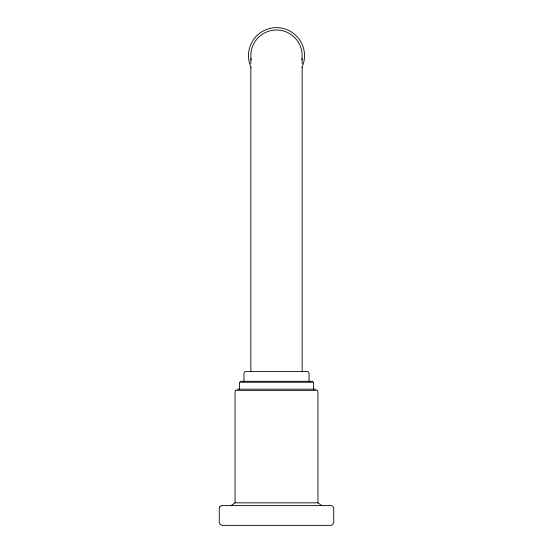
<?xml version="1.0" encoding="UTF-8"?>
<svg xmlns="http://www.w3.org/2000/svg" width="553" height="553" viewBox="0 0 553 553"><rect width="100%" height="100%" fill="white"/><g stroke="black" fill="none" stroke-linecap="round" stroke-linejoin="round"><path stroke-width="0.83" d="M231.113 505.615L235.06 502.85L317.94 502.85L321.887 505.615M240.189 381.287L312.811 381.287M237.03 389.181L315.97 389.181M317.94 502.85L317.94 392.146L317.546 390.37L235.454 390.37L235.06 392.146L235.06 502.85M313.599 389.181L313.599 382.275L239.401 382.275L239.401 389.181M309.065 381.287L309.065 373.393L307.876 371.422L245.124 371.422L243.935 373.393L243.935 381.287M302.152 58.646L302.152 63.83M302.152 67.314L302.152 371.422M250.848 58.646L250.848 63.83M250.848 67.314L250.848 371.422M251.186 59.855A25.652 25.652 0 0 1 276.5 30.021A25.652 25.652 0 0 1 301.814 59.855M251.103 67.521A28.023 28.023 0 0 1 276.5 27.65A28.023 28.023 0 0 1 301.897 67.521M219.866 506.797L219.271 508.38L219.271 522.585L220.059 524.168L221.836 525.35L331.164 525.35L332.941 524.168L333.729 522.585L333.729 508.38L333.134 506.797L331.759 505.615L221.241 505.615L219.866 506.797"/></g></svg>
